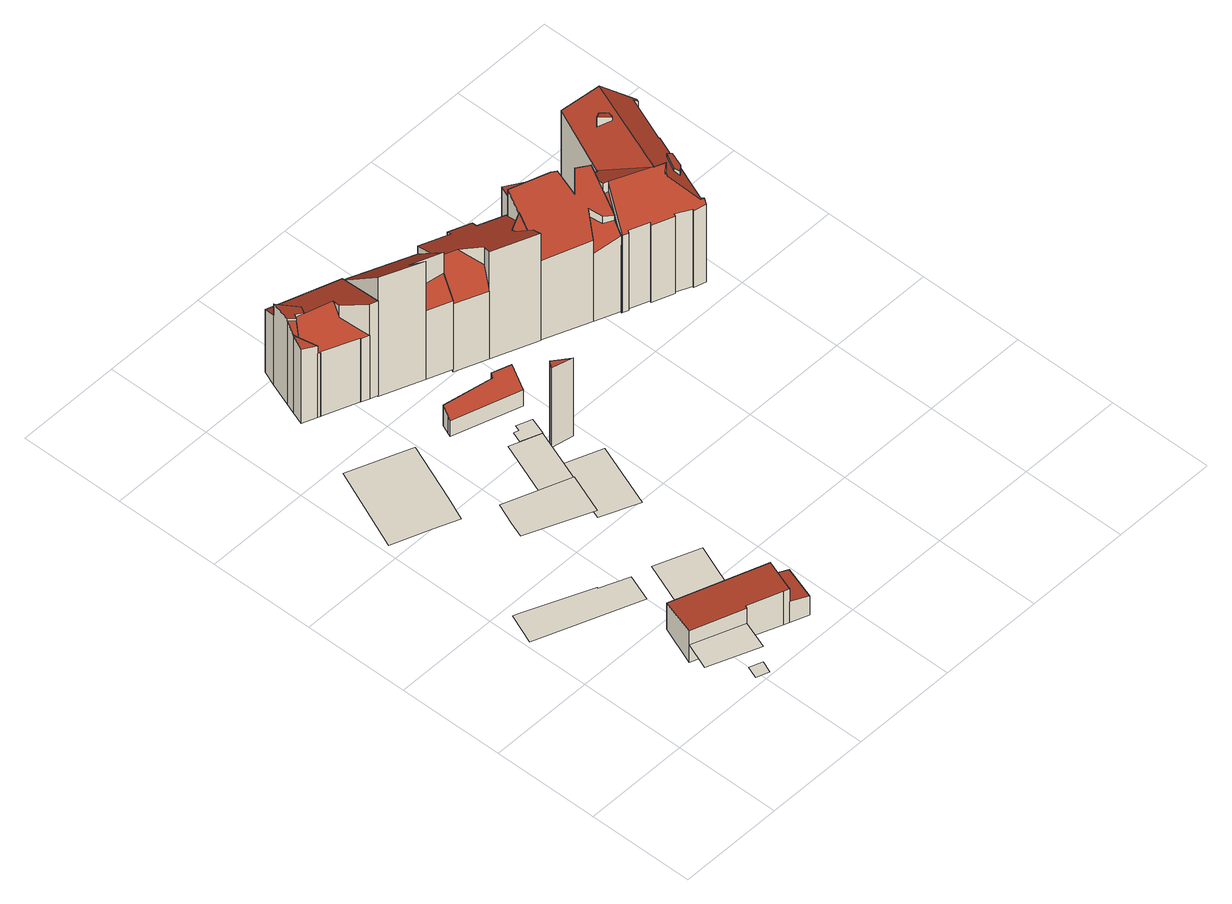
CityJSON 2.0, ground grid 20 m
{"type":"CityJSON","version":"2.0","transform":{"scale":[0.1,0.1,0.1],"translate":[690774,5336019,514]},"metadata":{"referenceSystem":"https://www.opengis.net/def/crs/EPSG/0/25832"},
"CityObjects":{
"building1":{"type":"Building","attributes":{"area_m2":55.53,"max_x":690797.88,"max_y":5336030,"min_x":690786.38,"min_y":5336021.5,"rf_extrusion_mode":"skip","rf_force_lod11":false,"rf_h_ground":518.7,"rf_h_pc_98p":0,"rf_h_roof_50p":0,"rf_h_roof_70p":0,"rf_h_roof_max":0,"rf_h_roof_min":0,"rf_is_glass_roof":false,"rf_nodata_frac":0.977,"rf_nodata_r":0,"rf_pc_select":"_HIGHEST_YET_INSUFFICIENT_COVERAGE","rf_pc_year":2026,"rf_pointcloud_unusable":true,"rf_pt_density":11.2,"rf_roof_planes":0,"rf_roof_type":"no points","rf_success":true,"rf_t_run":7,"source_file":"690_5336.gml"},"geometry":[{"type":"MultiSurface","lod":"0","boundaries":[[[0,1,2,3]]]}]},
"building2":{"type":"Building","attributes":{"area_m2":118.25,"max_x":690795.81,"max_y":5336057,"min_x":690774.81,"min_y":5336044,"rf_extrusion_mode":"skip","rf_force_lod11":false,"rf_h_ground":514.73,"rf_h_pc_98p":0,"rf_h_roof_50p":0,"rf_h_roof_70p":0,"rf_h_roof_max":0,"rf_h_roof_min":0,"rf_is_glass_roof":false,"rf_nodata_frac":1,"rf_nodata_r":0,"rf_pc_select":"_HIGHEST_YET_INSUFFICIENT_COVERAGE","rf_pc_year":0,"rf_pointcloud_unusable":true,"rf_pt_density":0,"rf_roof_planes":0,"rf_roof_type":"no points","rf_success":true,"rf_t_run":0,"source_file":"690_5336.gml"},"geometry":[{"type":"MultiSurface","lod":"0","boundaries":[[[4,5,6,7,8,9,10]]]}]},
"building3":{"type":"Building","attributes":{"area_m2":5.8,"max_x":690795.94,"max_y":5336022.5,"min_x":690792.81,"min_y":5336019,"rf_extrusion_mode":"skip","rf_force_lod11":false,"rf_h_ground":515.04,"rf_h_pc_98p":0,"rf_h_roof_50p":0,"rf_h_roof_70p":0,"rf_h_roof_max":0,"rf_h_roof_min":0,"rf_is_glass_roof":false,"rf_nodata_frac":0.25,"rf_nodata_r":0,"rf_pc_select":"_HIGHEST_YET_INSUFFICIENT_COVERAGE","rf_pc_year":2026,"rf_pointcloud_unusable":true,"rf_pt_density":12.44,"rf_roof_planes":0,"rf_roof_type":"no points","rf_success":true,"rf_t_run":4,"source_file":"690_5336.gml"},"geometry":[{"type":"MultiSurface","lod":"0","boundaries":[[[11,12,13,14]]]}]},
"building4":{"type":"Building","attributes":{"area_m2":101.1,"max_x":690793.38,"max_y":5336063.5,"min_x":690778.38,"min_y":5336051.5,"rf_extrusion_mode":"skip","rf_force_lod11":false,"rf_h_ground":532.24,"rf_h_pc_98p":0,"rf_h_roof_50p":0,"rf_h_roof_70p":0,"rf_h_roof_max":0,"rf_h_roof_min":0,"rf_is_glass_roof":false,"rf_nodata_frac":1,"rf_nodata_r":0,"rf_pc_select":"_HIGHEST_YET_INSUFFICIENT_COVERAGE","rf_pc_year":0,"rf_pointcloud_unusable":true,"rf_pt_density":0,"rf_roof_planes":0,"rf_roof_type":"no points","rf_success":true,"rf_t_run":0,"source_file":"690_5336.gml"},"geometry":[{"type":"MultiSurface","lod":"0","boundaries":[[[15,16,17,18,19]]]}]},
"building5":{"type":"Building","attributes":{"area_m2":160.46,"max_x":690811.12,"max_y":5336037.5,"min_x":690788.38,"min_y":5336023,"rf_extrusion_mode":"standard","rf_force_lod11":false,"rf_h_ground":514.7,"rf_h_pc_98p":0,"rf_h_roof_50p":521.59,"rf_h_roof_70p":521.96,"rf_h_roof_max":522.37,"rf_h_roof_min":518.43,"rf_h_roof_ridge":522.29,"rf_is_glass_roof":false,"rf_nodata_frac":0.54,"rf_nodata_r":0,"rf_pc_select":"_HIGHEST_YET_INSUFFICIENT_COVERAGE","rf_pc_year":2026,"rf_pointcloud_unusable":false,"rf_pt_density":106.25,"rf_ridgelines":2,"rf_rmse_lod22":0.335,"rf_roof_planes":7,"rf_roof_type":"slanted","rf_success":true,"rf_t_run":78,"rf_volume_lod22":1025.88,"source_file":"690_5336.gml"},"children":["building5-1"]},
"building5-1":{"type":"BuildingPart","parents":["building5"],"geometry":[{"type":"Solid","lod":"2.2","boundaries":[[[[20,21,22,23,24,25,26,27,28]],[[29,21,20,30]],[[30,20,28,31]],[[31,28,27,32]],[[33,25,24,34]],[[32,27,26,35]],[[34,24,23,36]],[[37,38,22,21,29]],[[35,26,25,33,39]],[[36,23,22,38]],[[40,41,38,37]],[[39,33,42,43]],[[44,45,41,40]],[[43,42,45,44]],[[43,44,40,37,29,30,31,32,35,39]],[[45,42,33,34,36,38,41]]]],"semantics":{"surfaces":[{"type":"GroundSurface"},{"type":"WallSurface","on_footprint_edge":true},{"type":"WallSurface","on_footprint_edge":false},{"type":"RoofSurface","rf_azimuth":7.44,"rf_h_roof_50p":521.46,"rf_h_roof_70p":521.69,"rf_h_roof_max":522.27,"rf_h_roof_min":520.61,"rf_slope":8.75},{"type":"RoofSurface","rf_azimuth":71.32,"rf_h_roof_50p":518.85,"rf_h_roof_70p":519.05,"rf_h_roof_max":522.18,"rf_h_roof_min":518.2,"rf_slope":10.13}],"values":[[0,1,1,1,1,1,1,1,1,1,2,2,2,2,3,4]]}}]},
"building6":{"type":"Building","attributes":{"area_m2":212.73,"max_x":690792.81,"max_y":5336096.5,"min_x":690774.56,"min_y":5336076.5,"rf_extrusion_mode":"standard","rf_force_lod11":false,"rf_h_ground":515.73,"rf_h_pc_98p":0,"rf_h_roof_50p":534.66,"rf_h_roof_70p":534.78,"rf_h_roof_max":535.07,"rf_h_roof_min":530.95,"rf_is_glass_roof":false,"rf_nodata_frac":0.582,"rf_nodata_r":0,"rf_pc_select":"_HIGHEST_YET_INSUFFICIENT_COVERAGE","rf_pc_year":2026,"rf_pointcloud_unusable":false,"rf_pt_density":7.04,"rf_ridgelines":0,"rf_rmse_lod22":0,"rf_roof_planes":2,"rf_roof_type":"slanted","rf_success":true,"rf_t_run":17,"rf_volume_lod22":0,"source_file":"690_5336.gml"},"geometry":[{"type":"MultiSurface","lod":"0","boundaries":[[[46,47,48,49,50,51,52,53]]]}]},
"building7":{"type":"Building","attributes":{"area_m2":65.28,"max_x":690797.19,"max_y":5336071,"min_x":690787.69,"min_y":5336059,"rf_extrusion_mode":"skip","rf_force_lod11":false,"rf_h_ground":531.93,"rf_h_pc_98p":0,"rf_h_roof_50p":0,"rf_h_roof_70p":0,"rf_h_roof_max":0,"rf_h_roof_min":0,"rf_is_glass_roof":false,"rf_nodata_frac":0.969,"rf_nodata_r":0,"rf_pc_select":"_HIGHEST_YET_INSUFFICIENT_COVERAGE","rf_pc_year":2026,"rf_pointcloud_unusable":true,"rf_pt_density":4.5,"rf_roof_planes":0,"rf_roof_type":"no points","rf_success":true,"rf_t_run":5,"source_file":"690_5336.gml"},"geometry":[{"type":"MultiSurface","lod":"0","boundaries":[[[54,55,56,57]]]}]},
"building8":{"type":"Building","attributes":{"area_m2":98.35,"max_x":690802.12,"max_y":5336063,"min_x":690790.44,"min_y":5336048.5,"rf_extrusion_mode":"skip","rf_force_lod11":false,"rf_h_ground":530.83,"rf_h_pc_98p":0,"rf_h_roof_50p":0,"rf_h_roof_70p":0,"rf_h_roof_max":0,"rf_h_roof_min":0,"rf_is_glass_roof":false,"rf_nodata_frac":0.954,"rf_nodata_r":0,"rf_pc_select":"_HIGHEST_YET_INSUFFICIENT_COVERAGE","rf_pc_year":2026,"rf_pointcloud_unusable":true,"rf_pt_density":10.67,"rf_roof_planes":0,"rf_roof_type":"no points","rf_success":true,"rf_t_run":2,"source_file":"690_5336.gml"},"geometry":[{"type":"MultiSurface","lod":"0","boundaries":[[[58,59,60,61]]]}]},
"building9":{"type":"Building","attributes":{"area_m2":113.41,"max_x":690807.62,"max_y":5336048,"min_x":690794.75,"min_y":5336033,"rf_extrusion_mode":"standard","rf_force_lod11":false,"rf_h_ground":514.87,"rf_h_pc_98p":0,"rf_h_roof_50p":518.59,"rf_h_roof_70p":518.64,"rf_h_roof_max":518.86,"rf_h_roof_min":518.44,"rf_is_glass_roof":false,"rf_nodata_frac":0.562,"rf_nodata_r":0,"rf_pc_select":"_HIGHEST_YET_INSUFFICIENT_COVERAGE","rf_pc_year":2026,"rf_pointcloud_unusable":false,"rf_pt_density":38.87,"rf_ridgelines":0,"rf_rmse_lod22":0,"rf_roof_planes":2,"rf_roof_type":"slanted","rf_success":true,"rf_t_run":45,"rf_volume_lod22":0,"source_file":"690_5336.gml"},"geometry":[{"type":"MultiSurface","lod":"0","boundaries":[[[62,63,64,65]]]}]},
"building10":{"type":"Building","attributes":{"area_m2":12.14,"max_x":690798.31,"max_y":5336073,"min_x":690793.38,"min_y":5336069,"rf_extrusion_mode":"skip","rf_force_lod11":false,"rf_h_ground":531.98,"rf_h_pc_98p":0,"rf_h_roof_50p":0,"rf_h_roof_70p":0,"rf_h_roof_max":0,"rf_h_roof_min":0,"rf_is_glass_roof":false,"rf_nodata_frac":0.854,"rf_nodata_r":0,"rf_pc_select":"_HIGHEST_YET_INSUFFICIENT_COVERAGE","rf_pc_year":2026,"rf_pointcloud_unusable":true,"rf_pt_density":9.14,"rf_roof_planes":0,"rf_roof_type":"no points","rf_success":true,"rf_t_run":2,"source_file":"690_5336.gml"},"geometry":[{"type":"MultiSurface","lod":"0","boundaries":[[[66,67,68,69,70,71]]]}]},
"building11":{"type":"Building","attributes":{"area_m2":177.84,"max_x":690805,"max_y":5336092,"min_x":690786.44,"min_y":5336074.5,"rf_extrusion_mode":"standard","rf_force_lod11":false,"rf_h_ground":530.38,"rf_h_pc_98p":0,"rf_h_roof_50p":534.63,"rf_h_roof_70p":534.92,"rf_h_roof_max":535.81,"rf_h_roof_min":533.88,"rf_h_roof_ridge":535.5,"rf_is_glass_roof":false,"rf_nodata_frac":0.582,"rf_nodata_r":0,"rf_pc_select":"_HIGHEST_YET_INSUFFICIENT_COVERAGE","rf_pc_year":2026,"rf_pointcloud_unusable":false,"rf_pt_density":15,"rf_ridgelines":1,"rf_rmse_lod22":1.6,"rf_roof_planes":3,"rf_roof_type":"slanted","rf_success":true,"rf_t_run":35,"rf_volume_lod22":195.5,"source_file":"690_5336.gml"},"children":["building11-1"]},
"building11-1":{"type":"BuildingPart","parents":["building11"],"geometry":[{"type":"Solid","lod":"2.2","boundaries":[[[[72,73,74,75,76,77,78]],[[79,78,77,80]],[[81,72,78,79]],[[80,77,76,82]],[[82,76,75,83]],[[83,75,74,84]],[[84,74,73,85]],[[85,73,72,81]],[[85,81,79,80,82,83,84]]]],"semantics":{"surfaces":[{"type":"GroundSurface"},{"type":"WallSurface","on_footprint_edge":true},{"type":"RoofSurface","rf_azimuth":198.9,"rf_h_roof_50p":534.84,"rf_h_roof_70p":535.12,"rf_h_roof_max":535.92,"rf_h_roof_min":534.11,"rf_slope":22.43}],"values":[[0,1,1,1,1,1,1,1,2]]}}]},
"building12":{"type":"Building","attributes":{"area_m2":165.88,"max_x":690801.81,"max_y":5336120.5,"min_x":690784.88,"min_y":5336104,"rf_extrusion_mode":"standard","rf_force_lod11":false,"rf_h_ground":515.28,"rf_h_pc_98p":0,"rf_h_roof_50p":531.32,"rf_h_roof_70p":532.22,"rf_h_roof_max":534.46,"rf_h_roof_min":529.53,"rf_h_roof_ridge":533.13,"rf_is_glass_roof":false,"rf_nodata_frac":0.485,"rf_nodata_r":0,"rf_pc_select":"_HIGHEST_YET_INSUFFICIENT_COVERAGE","rf_pc_year":2026,"rf_pointcloud_unusable":false,"rf_pt_density":13.06,"rf_ridgelines":2,"rf_rmse_lod22":0.336,"rf_roof_planes":9,"rf_roof_type":"slanted","rf_success":true,"rf_t_run":37,"rf_volume_lod22":2783.98,"source_file":"690_5336.gml"},"children":["building12-1"]},
"building12-1":{"type":"BuildingPart","parents":["building12"],"geometry":[{"type":"Solid","lod":"2.2","boundaries":[[[[86,87,88,89,90,91,92,93,94,95,96,97,98]],[[99,91,90,100]],[[101,97,96,102]],[[103,98,97,101]],[[104,105,106,107]],[[108,95,94,109]],[[102,96,95,108]],[[110,86,98,103,111]],[[109,94,93,112]],[[113,92,91,99]],[[107,106,89,88,114,115]],[[100,90,89,106]],[[116,117,112,118]],[[117,116,119]],[[120,121,122]],[[123,124,122]],[[124,125,126,127]],[[128,127,126,129,130]],[[115,114,127,128]],[[111,103,125,124,123]],[[130,129,131,132]],[[131,105,104]],[[114,88,87,121,120]],[[121,87,86,110]],[[118,112,93,92,113]],[[131,104,107,115,128,130,132]],[[119,133,131,129,126,125,103,101,102,108,109,112,117]],[[114,120,122,124,127]],[[121,110,111,123,122]],[[118,113,99,100,106,105,131,133,119,116]]]],"semantics":{"surfaces":[{"type":"GroundSurface"},{"type":"WallSurface","on_footprint_edge":true},{"type":"WallSurface","on_footprint_edge":false},{"type":"RoofSurface","rf_azimuth":80.52,"rf_h_roof_50p":533.59,"rf_h_roof_70p":533.82,"rf_h_roof_max":534.32,"rf_h_roof_min":532.67,"rf_slope":21.15},{"type":"RoofSurface","rf_azimuth":199.42,"rf_h_roof_50p":531.66,"rf_h_roof_70p":532.4,"rf_h_roof_max":536.38,"rf_h_roof_min":529.79,"rf_slope":29.4},{"type":"RoofSurface","rf_azimuth":175.04,"rf_h_roof_50p":533.44,"rf_h_roof_70p":533.78,"rf_h_roof_max":534.32,"rf_h_roof_min":532.68,"rf_slope":37.23},{"type":"RoofSurface","rf_azimuth":164.15,"rf_h_roof_50p":532.22,"rf_h_roof_70p":532.38,"rf_h_roof_max":532.78,"rf_h_roof_min":531.66,"rf_slope":18.09},{"type":"RoofSurface","rf_azimuth":15.91,"rf_h_roof_50p":531.78,"rf_h_roof_70p":532.93,"rf_h_roof_max":536.56,"rf_h_roof_min":529.4,"rf_slope":28.36}],"values":[[0,1,1,1,2,1,1,1,1,1,1,1,2,2,2,2,2,2,2,2,2,2,1,1,1,3,4,5,6,7]]}}]},
"building13":{"type":"Building","attributes":{"area_m2":359.8,"max_x":690824.88,"max_y":5336087.5,"min_x":690795,"min_y":5336060.5,"rf_extrusion_mode":"standard","rf_force_lod11":false,"rf_h_ground":514.61,"rf_h_pc_98p":0,"rf_h_roof_50p":532.98,"rf_h_roof_70p":533.45,"rf_h_roof_max":535.56,"rf_h_roof_min":532.12,"rf_h_roof_ridge":532.25,"rf_is_glass_roof":false,"rf_nodata_frac":0.483,"rf_nodata_r":0,"rf_pc_select":"_HIGHEST_YET_INSUFFICIENT_COVERAGE","rf_pc_year":2026,"rf_pointcloud_unusable":false,"rf_pt_density":21.62,"rf_ridgelines":1,"rf_rmse_lod22":9.03,"rf_roof_planes":7,"rf_roof_type":"slanted","rf_success":true,"rf_t_run":67,"rf_volume_lod22":45.68,"source_file":"690_5336.gml"},"children":["building13-1"]},
"building13-1":{"type":"BuildingPart","parents":["building13"],"geometry":[{"type":"Solid","lod":"2.2","boundaries":[[[[134,135,136]],[[137,134,136,138]],[[138,136,135,139]],[[139,135,134,137]],[[139,137,138]]]],"semantics":{"surfaces":[{"type":"GroundSurface"},{"type":"WallSurface","on_footprint_edge":true},{"type":"RoofSurface","rf_azimuth":165.95,"rf_h_roof_50p":532.71,"rf_h_roof_70p":532.77,"rf_h_roof_max":532.93,"rf_h_roof_min":532.52,"rf_slope":14.44}],"values":[[0,1,1,1,2]]}}]},
"building14":{"type":"Building","attributes":{"area_m2":167.84,"max_x":690814.25,"max_y":5336116,"min_x":690797.38,"min_y":5336099.5,"rf_extrusion_mode":"standard","rf_force_lod11":false,"rf_h_ground":515.13,"rf_h_pc_98p":0,"rf_h_roof_50p":532.73,"rf_h_roof_70p":533.19,"rf_h_roof_max":535.57,"rf_h_roof_min":531.17,"rf_is_glass_roof":false,"rf_nodata_frac":0.7,"rf_nodata_r":0,"rf_pc_select":"_HIGHEST_YET_INSUFFICIENT_COVERAGE","rf_pc_year":2026,"rf_pointcloud_unusable":false,"rf_pt_density":10.59,"rf_ridgelines":0,"rf_rmse_lod22":1.19,"rf_roof_planes":3,"rf_roof_type":"slanted","rf_success":true,"rf_t_run":14,"rf_volume_lod22":3292.31,"source_file":"690_5336.gml"},"children":["building14-1"]},
"building14-1":{"type":"BuildingPart","parents":["building14"],"geometry":[{"type":"Solid","lod":"2.2","boundaries":[[[[140,141,142,143,144,145]],[[146,141,140,147]],[[148,145,144,149,150]],[[150,149,151,152]],[[152,151,153,154]],[[154,153,142,141,146]],[[147,140,145,148]],[[149,144,143,155]],[[155,143,142,153]],[[147,148,150,152,154,146]],[[155,153,151,149]]]],"semantics":{"surfaces":[{"type":"GroundSurface"},{"type":"WallSurface","on_footprint_edge":true},{"type":"WallSurface","on_footprint_edge":false},{"type":"RoofSurface","rf_azimuth":22.31,"rf_h_roof_50p":534.7,"rf_h_roof_70p":537.05,"rf_h_roof_max":541.86,"rf_h_roof_min":528.94,"rf_slope":44.86},{"type":"RoofSurface","rf_azimuth":201.97,"rf_h_roof_50p":532.36,"rf_h_roof_70p":532.91,"rf_h_roof_max":541.44,"rf_h_roof_min":530.85,"rf_slope":40.54}],"values":[[0,1,1,2,2,1,1,1,1,3,4]]}}]},
"building15":{"type":"Building","attributes":{"area_m2":195.93,"max_x":690828.19,"max_y":5336111,"min_x":690809.56,"min_y":5336094,"rf_extrusion_mode":"standard","rf_force_lod11":false,"rf_h_ground":514.5,"rf_h_pc_98p":0,"rf_h_roof_50p":533.93,"rf_h_roof_70p":534.55,"rf_h_roof_max":536.17,"rf_h_roof_min":531,"rf_h_roof_ridge":535.38,"rf_is_glass_roof":false,"rf_nodata_frac":0.662,"rf_nodata_r":0,"rf_pc_select":"_HIGHEST_YET_INSUFFICIENT_COVERAGE","rf_pc_year":2026,"rf_pointcloud_unusable":false,"rf_pt_density":10.07,"rf_ridgelines":1,"rf_rmse_lod22":0.982,"rf_roof_planes":3,"rf_roof_type":"slanted","rf_success":true,"rf_t_run":36,"rf_volume_lod22":3829.71,"source_file":"690_5336.gml"},"children":["building15-1"]},
"building15-1":{"type":"BuildingPart","parents":["building15"],"geometry":[{"type":"Solid","lod":"2.2","boundaries":[[[[156,157,158,159,160,161,162,163,164,165,166,167]],[[168,160,159,169]],[[169,159,158,170]],[[170,158,157,171]],[[172,163,162,173,174]],[[175,166,165,176]],[[177,176,165,164,178]],[[178,164,163,172,179]],[[179,172,180,181]],[[173,162,161,182]],[[182,161,160,168]],[[174,173,183,184]],[[181,180,185]],[[184,183,185]],[[186,156,167,187]],[[188,189,176,177]],[[187,167,166,175]],[[189,188,190]],[[171,157,156,186]],[[184,185,180,172,174]],[[189,190,187,175,176]],[[171,186,187,190,188,177,178,179,181,185,183,173,182,168,169,170]]]],"semantics":{"surfaces":[{"type":"GroundSurface"},{"type":"WallSurface","on_footprint_edge":true},{"type":"WallSurface","on_footprint_edge":false},{"type":"RoofSurface","rf_azimuth":178.47,"rf_h_roof_50p":535.68,"rf_h_roof_70p":535.93,"rf_h_roof_max":536.83,"rf_h_roof_min":534.45,"rf_slope":26.36},{"type":"RoofSurface","rf_azimuth":200.53,"rf_h_roof_50p":532.81,"rf_h_roof_70p":533.94,"rf_h_roof_max":538.4,"rf_h_roof_min":530.16,"rf_slope":44.02},{"type":"RoofSurface","rf_azimuth":21,"rf_h_roof_50p":533.93,"rf_h_roof_70p":535.39,"rf_h_roof_max":538.69,"rf_h_roof_min":530.11,"rf_slope":31.28}],"values":[[0,1,1,1,1,1,1,1,2,1,1,2,2,2,1,2,1,2,1,3,4,5]]}}]},
"building16":{"type":"Building","attributes":{"area_m2":160.98,"max_x":690840.81,"max_y":5336104.5,"min_x":690823.75,"min_y":5336088.5,"rf_extrusion_mode":"standard","rf_force_lod11":false,"rf_h_ground":514.56,"rf_h_pc_98p":0,"rf_h_roof_50p":532.24,"rf_h_roof_70p":533.97,"rf_h_roof_max":536.29,"rf_h_roof_min":530.18,"rf_is_glass_roof":false,"rf_nodata_frac":0.599,"rf_nodata_r":0,"rf_pc_select":"_HIGHEST_YET_INSUFFICIENT_COVERAGE","rf_pc_year":2026,"rf_pointcloud_unusable":false,"rf_pt_density":50.25,"rf_ridgelines":0,"rf_rmse_lod22":0.978,"rf_roof_planes":8,"rf_roof_type":"slanted","rf_success":true,"rf_t_run":32,"rf_volume_lod22":3287.66,"source_file":"690_5336.gml"},"children":["building16-1"]},
"building16-1":{"type":"BuildingPart","parents":["building16"],"geometry":[{"type":"Solid","lod":"2.2","boundaries":[[[[191,192,193,194,195,196,197,198,199]],[[200,201,202,203]],[[204,205,201,200,206]],[[207,192,191,208,209]],[[210,196,195,202]],[[205,197,196,210]],[[211,193,192,207]],[[206,200,212,213]],[[203,202,195,194,214]],[[215,216,214,217]],[[208,191,199,218]],[[219,220,198,197,205,204]],[[218,199,198,220]],[[209,208,221,222]],[[223,224,220,219]],[[222,221,224,223]],[[217,214,194,193,211]],[[213,212,216,215]],[[205,210,202,201]],[[224,221,208,218,220]],[[213,215,217,211,207,209,222,223,219,204,206]],[[216,212,200,203,214]]]],"semantics":{"surfaces":[{"type":"GroundSurface"},{"type":"WallSurface","on_footprint_edge":false},{"type":"WallSurface","on_footprint_edge":true},{"type":"RoofSurface","rf_azimuth":18.7,"rf_h_roof_50p":529.9,"rf_h_roof_70p":530.08,"rf_h_roof_max":538.21,"rf_h_roof_min":529.55,"rf_slope":29.34},{"type":"RoofSurface","rf_azimuth":230.96,"rf_h_roof_50p":532.24,"rf_h_roof_70p":532.81,"rf_h_roof_max":535.25,"rf_h_roof_min":530.41,"rf_slope":36.31},{"type":"RoofSurface","rf_azimuth":207.65,"rf_h_roof_50p":535.73,"rf_h_roof_70p":536.67,"rf_h_roof_max":538.28,"rf_h_roof_min":532.72,"rf_slope":24.51},{"type":"RoofSurface","rf_azimuth":359.51,"rf_h_roof_50p":531.4,"rf_h_roof_70p":536.87,"rf_h_roof_max":538.28,"rf_h_roof_min":530.01,"rf_slope":34.73}],"values":[[0,1,1,2,2,2,2,1,2,1,2,2,2,1,1,1,2,1,3,4,5,6]]}}]},
"building17":{"type":"Building","attributes":{"area_m2":28.83,"max_x":690843.75,"max_y":5336116,"min_x":690836.75,"min_y":5336109,"rf_extrusion_mode":"standard","rf_force_lod11":false,"rf_h_ground":514.51,"rf_h_pc_98p":0,"rf_h_roof_50p":520.17,"rf_h_roof_70p":521.49,"rf_h_roof_max":522,"rf_h_roof_min":519.96,"rf_is_glass_roof":false,"rf_nodata_frac":0.623,"rf_nodata_r":0,"rf_pc_select":"_HIGHEST_YET_INSUFFICIENT_COVERAGE","rf_pc_year":2026,"rf_pointcloud_unusable":false,"rf_pt_density":70.79,"rf_ridgelines":0,"rf_rmse_lod22":0.251,"rf_roof_planes":2,"rf_roof_type":"slanted","rf_success":true,"rf_t_run":28,"rf_volume_lod22":178.78,"source_file":"690_5336.gml"},"children":["building17-1"]},
"building17-1":{"type":"BuildingPart","parents":["building17"],"geometry":[{"type":"Solid","lod":"2.2","boundaries":[[[[225,226,227,228,229,230]],[[231,229,228,232]],[[233,230,229,231]],[[234,225,230,233]],[[232,228,227,235]],[[235,227,226,236]],[[236,226,225,234]],[[236,234,233,231,232,235]]]],"semantics":{"surfaces":[{"type":"GroundSurface"},{"type":"WallSurface","on_footprint_edge":true},{"type":"RoofSurface","rf_azimuth":110.6,"rf_h_roof_50p":520.74,"rf_h_roof_70p":521.06,"rf_h_roof_max":521.56,"rf_h_roof_min":519.86,"rf_slope":18.03}],"values":[[0,1,1,1,1,1,1,2]]}}]},
"building18":{"type":"Building","attributes":{"area_m2":337.88,"max_x":690859.69,"max_y":5336112,"min_x":690836.62,"min_y":5336083,"rf_extrusion_mode":"standard","rf_force_lod11":false,"rf_h_ground":514.51,"rf_h_pc_98p":0,"rf_h_roof_50p":535.66,"rf_h_roof_70p":536.44,"rf_h_roof_max":537.69,"rf_h_roof_min":532.5,"rf_h_roof_ridge":537.77,"rf_is_glass_roof":false,"rf_nodata_frac":0.00148,"rf_nodata_r":0,"rf_pc_select":"PREFERRED_AND_LATEST","rf_pc_year":2026,"rf_pointcloud_unusable":false,"rf_pt_density":584.37,"rf_ridgelines":2,"rf_rmse_lod22":1.21,"rf_roof_planes":27,"rf_roof_type":"slanted","rf_success":true,"rf_t_run":230,"rf_volume_lod22":7075.46,"source_file":"690_5336.gml"},"children":["building18-1"]},
"building18-1":{"type":"BuildingPart","parents":["building18"],"geometry":[{"type":"Solid","lod":"2.2","boundaries":[[[[237,238,239,240,241,242,243,244,245,246,247,248,249,250,251,252,253,254,255,256,257,258,259,260,261,262,263,264,265,266]],[[267,241,240,268]],[[269,242,241,267]],[[268,240,239,270]],[[271,246,245,272]],[[273,274,275,276]],[[276,275,277,278]],[[279,280,281,282]],[[283,284,260,259,285]],[[286,249,248,287]],[[287,248,247,288]],[[285,259,258,289]],[[289,258,257,290]],[[282,281,263,262,291,292]],[[293,264,263,281]],[[290,257,256,294]],[[295,252,251,296]],[[297,254,253,298]],[[299,255,254,297]],[[300,301,302]],[[298,253,252,295]],[[294,256,255,299]],[[301,250,249,286]],[[288,247,246,271]],[[291,262,261,303]],[[303,261,260,284]],[[304,305,306,307]],[[308,309,305,304]],[[272,245,244,310]],[[310,244,243,311]],[[311,243,242,269]],[[312,313,274,273]],[[278,277,314,315]],[[316,317,284,283]],[[318,265,264,293]],[[270,239,238,319]],[[296,251,250,301,300]],[[320,321,309,308]],[[292,291,317,316]],[[307,306,322,323]],[[323,322,321,320]],[[324,237,266,325]],[[326,327,328]],[[319,238,237,324]],[[329,330,327,326]],[[315,314,313,312]],[[330,329,331]],[[332,318,280,279]],[[325,266,265,318,332]],[[328,333,334]],[[317,291,303,284]],[[323,320,308,304,307]],[[334,335,316,283,285,289,290,294,299,297,298,295,296,300,302,331,329,326,328]],[[315,312,273,276,278]],[[280,318,293,281]],[[325,332,279,282,292,316,335,324]],[[333,270,319,324,335,334],[275,274,313,314,277]],[[270,333,328,327,330,331,302,301,286,287,288,271,272,310,311,269,267,268],[321,322,306,305,309]]]],"semantics":{"surfaces":[{"type":"GroundSurface"},{"type":"WallSurface","on_footprint_edge":true},{"type":"WallSurface","on_footprint_edge":false},{"type":"RoofSurface","rf_azimuth":213.78,"rf_h_roof_50p":534.16,"rf_h_roof_70p":535.05,"rf_h_roof_max":537.61,"rf_h_roof_min":530.28,"rf_slope":43.04},{"type":"RoofSurface","rf_azimuth":110.52,"rf_h_roof_50p":534.42,"rf_h_roof_70p":534.54,"rf_h_roof_max":534.77,"rf_h_roof_min":534.09,"rf_slope":21.77},{"type":"RoofSurface","rf_azimuth":201.36,"rf_h_roof_50p":534.74,"rf_h_roof_70p":535.93,"rf_h_roof_max":537.99,"rf_h_roof_min":532.19,"rf_slope":41.59},{"type":"RoofSurface","rf_azimuth":55.06,"rf_h_roof_50p":537.72,"rf_h_roof_70p":537.84,"rf_h_roof_max":538.06,"rf_h_roof_min":537.37,"rf_slope":22.97},{"type":"RoofSurface","rf_azimuth":10,"rf_h_roof_50p":529.65,"rf_h_roof_70p":529.65,"rf_h_roof_max":534.83,"rf_h_roof_min":529.5,"rf_slope":41.91},{"type":"RoofSurface","rf_azimuth":24.42,"rf_h_roof_50p":536.44,"rf_h_roof_70p":536.93,"rf_h_roof_max":537.99,"rf_h_roof_min":534.19,"rf_slope":30.57},{"type":"RoofSurface","rf_azimuth":291.08,"rf_h_roof_50p":536.2,"rf_h_roof_70p":536.92,"rf_h_roof_max":538.06,"rf_h_roof_min":534.27,"rf_slope":25.81},{"type":"RoofSurface","rf_azimuth":111.52,"rf_h_roof_50p":535.07,"rf_h_roof_70p":536.16,"rf_h_roof_max":537.98,"rf_h_roof_min":531.99,"rf_slope":41.4}],"values":[[0,1,1,1,1,2,2,2,1,1,1,1,1,1,1,1,1,1,1,2,1,1,1,1,1,1,2,2,1,1,1,2,2,2,1,1,1,2,2,2,2,1,2,1,2,2,2,2,1,2,3,4,5,6,7,8,9,10]]}}]}
},
"vertices":[
[219,24,47],[238,76,47],[144,111,47],[124,60,47],
[8,324,7],[199,251,7],[218,301,7],[164,323,7],[165,325,7],[44,376,7],[31,381,7],
[220,24,10],[196,33,10],[188,11,10],[211,2,10],
[44,376,182],[165,325,182],[194,400,182],[72,445,182],[55,405,182],
[144,111,7],[173,185,7],[341,120,7],[371,108,7],[345,41,7],[312,53,7],[302,57,7],[241,81,7],[238,76,7],[173,185,66],[144,111,78],[238,76,81],[241,81,80],[312,53,55],[345,41,50],[302,57,83],[371,108,42],[341,120,73],[341,120,46],[312,53,83],[313,55,83],[313,55,55],[313,54,55],[313,54,83],[314,55,83],[314,55,55],
[6,619,17],[78,592,17],[124,574,17],[143,619,17],[188,730,17],[183,732,17],[163,740,17],[71,775,17],
[137,421,179],[194,400,179],[232,501,179],[175,522,179],
[235,294,168],[281,415,168],[210,442,168],[164,323,168],
[290,139,9],[337,259,9],[254,291,9],[208,171,9],
[194,515,180],[232,501,180],[243,532,180],[215,542,180],[211,531,180],[201,534,180],
[150,636,164],[242,616,164],[246,623,164],[281,611,164],[265,572,164],[140,612,164],[143,619,164],[143,619,203],[140,612,200],[150,636,211],[265,572,201],[281,611,218],[246,623,218],[242,616,215],
[109,898,13],[118,924,13],[125,943,13],[141,986,13],[152,1014,13],[278,966,13],[234,850,13],[220,855,13],[205,861,13],[205,862,13],[140,887,13],[140,886,13],[136,888,13],[278,966,161],[152,1014,155],[140,886,158],[140,887,159],[136,888,158],[173,957,186],[173,957,181],[141,986,171],[141,986,197],[205,862,157],[205,861,157],[109,898,181],[136,888,175],[220,855,157],[234,850,228],[125,943,202],[125,943,206],[202,903,205],[202,903,178],[220,855,227],[212,925,192],[118,924,189],[118,924,188],[119,923,188],[122,916,185],[122,916,182],[122,916,171],[138,936,184],[138,936,196],[138,936,201],[146,946,191],[146,946,198],[162,941,191],[162,941,192],[163,940,191],
[339,580,6],[347,591,6],[380,572,6],[339,580,187],[380,572,183],[347,591,189],
[279,969,11],[403,921,11],[368,835,11],[355,803,11],[311,820,11],[234,850,11],[403,921,152],[279,969,154],[234,850,281],[311,820,167],[311,820,279],[306,851,189],[306,851,253],[368,835,197],[368,835,244],[355,803,167],
[403,921,5],[457,900,5],[461,912,5],[501,896,5],[494,880,5],[542,862,5],[525,819,5],[507,773,5],[497,748,5],[414,780,5],[355,803,5],[376,854,5],[494,880,174],[501,896,163],[461,912,163],[457,900,170],[507,773,201],[525,819,201],[525,819,223],[355,803,160],[414,780,159],[414,780,248],[497,748,248],[507,773,231],[494,798,214],[494,798,220],[542,862,174],[495,806,215],[495,806,217],[495,804,217],[403,921,170],[376,854,214],[430,806,229],[430,806,189],[409,842,214],
[582,715,6],[497,748,6],[539,856,6],[609,829,6],[648,813,6],[668,806,6],[664,794,6],[635,718,6],[627,697,6],[642,808,172],[642,808,161],[648,813,156],[648,813,168],[664,794,240],[664,794,164],[642,808,241],[497,748,186],[582,715,159],[582,715,190],[668,806,157],[539,856,238],[612,781,190],[612,781,223],[609,829,157],[618,823,242],[618,823,161],[609,829,242],[627,697,177],[635,718,203],[635,718,192],[612,753,194],[612,753,212],[620,729,204],[620,729,188],
[658,902,5],[627,913,5],[628,915,5],[651,971,5],[698,958,5],[666,899,5],[698,958,59],[651,971,74],[666,899,61],[658,902,64],[628,915,75],[627,913,75],
[687,803,5],[743,929,5],[800,901,5],[855,874,5],[857,874,5],[855,869,5],[847,872,5],[814,789,5],[816,788,5],[799,745,5],[801,745,5],[766,657,5],[770,655,5],[767,649,5],[764,642,5],[742,649,5],[742,651,5],[714,664,5],[713,661,5],[674,676,5],[675,679,5],[639,693,5],[637,690,5],[628,694,5],[626,695,5],[649,755,5],[663,792,5],[668,806,5],[680,801,5],[685,799,5],[857,874,181],[855,874,183],[855,869,181],[800,901,237],[799,745,187],[816,788,187],[763,840,239],[763,840,231],[764,841,231],[764,841,239],[770,854,232],[770,854,233],[675,797,209],[675,797,162],[663,792,168],[663,792,215],[628,694,180],[628,694,154],[637,690,180],[770,655,182],[766,657,185],[801,745,185],[639,693,183],[675,679,183],[649,755,213],[649,755,238],[668,806,155],[674,676,180],[742,649,179],[764,642,181],[714,664,183],[742,651,181],[713,661,180],[767,649,188],[767,649,182],[761,652,188],[626,695,154],[795,742,201],[795,742,189],[786,746,198],[786,746,205],[785,715,201],[785,715,189],[814,789,189],[847,872,189],[744,855,242],[744,855,220],[757,863,224],[757,863,236],[658,752,238],[658,752,215],[680,801,158],[743,929,206],[773,705,204],[773,705,195],[769,714,202],[769,714,207],[687,803,203],[685,799,206],[750,714,236],[750,714,217],[730,722,236],[740,707,228],[740,707,223],[739,701,222],[680,801,206],[730,722,237],[729,722,236],[729,723,236]
]}
